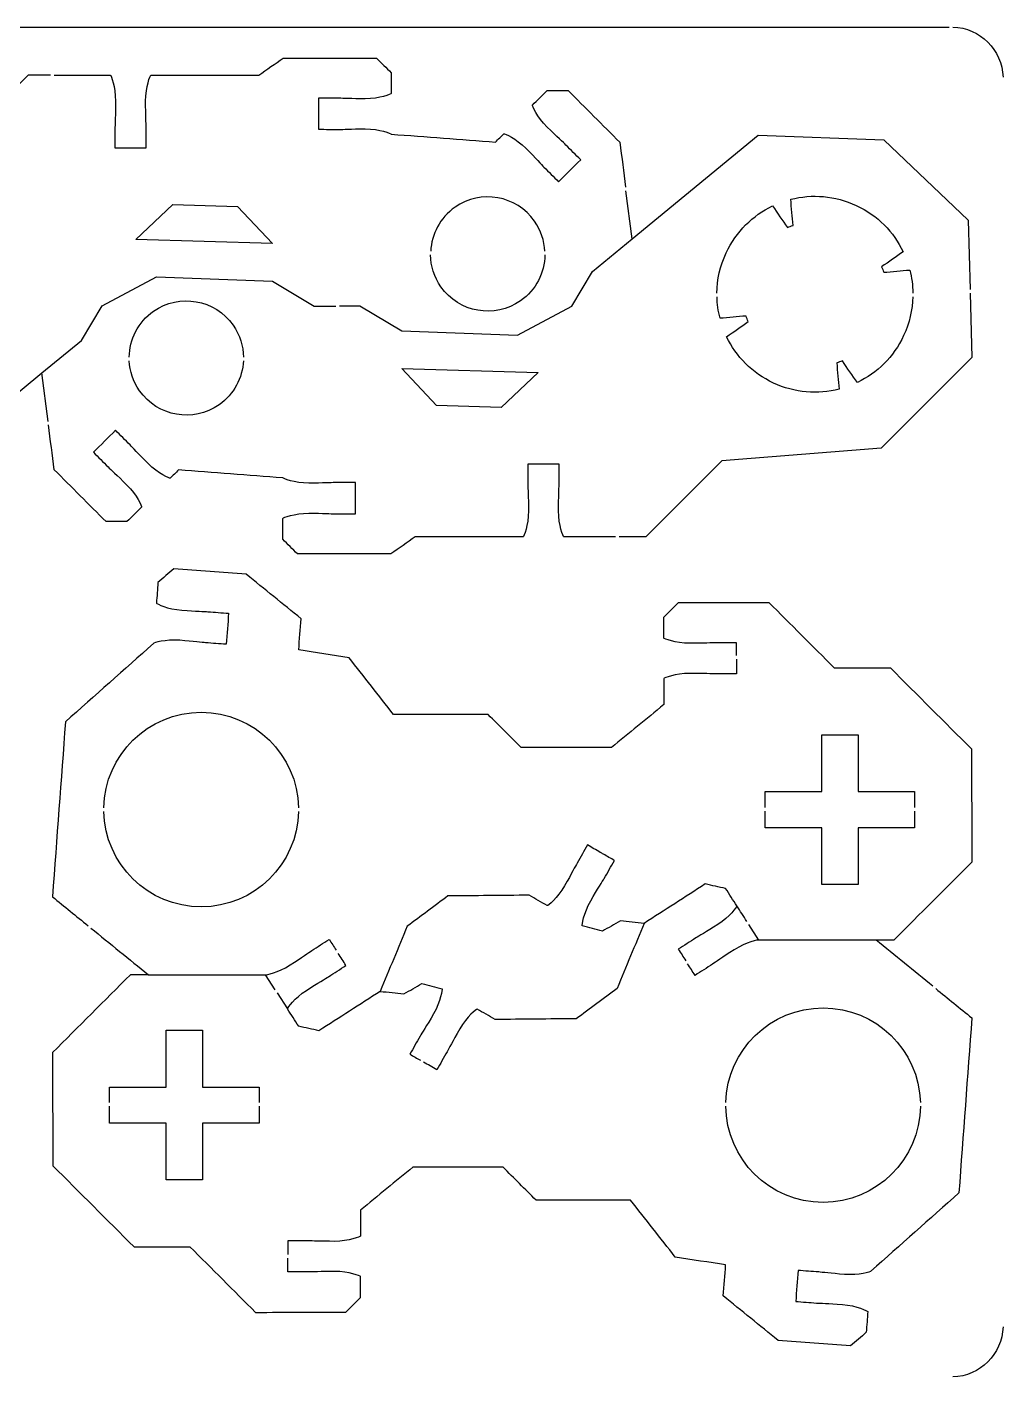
# Model space of a CAD drawing. Extents: x 0 to 680, y 0 to 410.
# Drawn here: x 356 to 450, y 140 to 270 of the extents above; entities that cross this region are included whole.
import ezdxf

# ---------------------------------------------------------------- set-up
doc = ezdxf.new("R2010")
doc.units = 0
doc.header["$MEASUREMENT"] = 0
doc.layers.add('DEFAULT', color=18, linetype='CONTINUOUS')

msp = doc.modelspace()

# ---------------------------------------------------------------- linework, layer by layer
at = {"layer": 'DEFAULT', "color": 1}
for points in [[(235.18, 270), (444.82, 270)], [(358.29, 265.37), (356.13, 265.37), (348.81, 258.06), (333.47, 256.83), (324.74, 248.1), (324.91, 241.88)], [(414.28, 249.59), (426.42, 259.6), (438.52, 259.15), (446.64, 251.4), (446.82, 244.73)], [(386.12, 243.14), (388.08, 243.14), (392.1, 240.73), (403.24, 240.34), (408.49, 243.13), (410.48, 246.46), (414.28, 249.59), (413.69, 254.24)], [(324.92, 241.53), (325.11, 234.87), (333.22, 227.13), (345.32, 226.67), (357.46, 236.69), (361.25, 239.81), (363.25, 243.14), (368.5, 245.93), (379.64, 245.54), (383.66, 243.13), (385.77, 243.13)], [(446.83, 244.38), (447, 238.17), (438.27, 229.44), (422.93, 228.22), (415.62, 220.9), (413.04, 220.9)], [(358.05, 232.03), (357.46, 236.69)], [(427.1, 194.84), (427.1, 196.39), (432.55, 196.39), (432.55, 201.84), (436.05, 201.84), (436.05, 196.39), (441.49, 196.39), (441.49, 194.84)], [(441.49, 194.49), (441.49, 192.89), (436.05, 192.89), (436.05, 187.44), (432.55, 187.44), (432.55, 192.89), (427.1, 192.89), (427.1, 194.49)], [(426.48, 182.08), (425.52, 183.59)], [(379.91, 177.3), (378.98, 178.74)], [(380.1, 177.01), (381.1, 175.46), (381.1, 175.46)], [(363.97, 166.43), (363.97, 167.93), (369.42, 167.93), (369.42, 173.39), (372.92, 173.39), (372.92, 167.93), (378.37, 167.93), (378.37, 166.43)], [(378.37, 166.08), (378.37, 164.44), (372.92, 164.44), (372.92, 158.99), (369.42, 158.99), (369.42, 164.44), (363.97, 164.44), (363.97, 166.08)]]:
    msp.add_lwpolyline(points, dxfattribs=at)
for points in [[(366.5, 249.55), (370.06, 252.9), (376.29, 252.71), (379.64, 249.16)], [(405.25, 236.72), (401.68, 233.37), (395.45, 233.56), (392.1, 237.12)]]:
    msp.add_lwpolyline(points, close=True, dxfattribs=at)
for points in [[(445.17, 270), (447.8, 269.91), (449.91, 267.8), (450, 265.18)], [(450, 144.83), (449.9, 142.2), (447.8, 140.1), (445.17, 140.01)]]:
    msp.add_open_spline(points, degree=3, dxfattribs=at)
for points, knots in [([(358.64, 265.37), (360.44, 265.37), (362.24, 265.37), (364.04, 265.37), (364.09, 265.37), (364.54, 264.25), (364.54, 262.87), (364.54, 261.48), (364.49, 260.71), (364.49, 260.37), (364.49, 259.7), (364.49, 259.03), (364.49, 258.37), (365.49, 258.37), (366.49, 258.37), (367.49, 258.37), (367.49, 259.03), (367.49, 259.7), (367.49, 260.37), (367.49, 260.71), (367.44, 261.48), (367.44, 262.87), (367.44, 264.25), (367.89, 265.36), (367.94, 265.36), (371.41, 265.36), (374.87, 265.36), (378.34, 265.36), (379.12, 265.91), (379.9, 266.46), (380.68, 267), (383.68, 267), (386.68, 267), (389.68, 267), (390.15, 266.53), (390.62, 266.06), (391.09, 265.59), (391.09, 264.92), (391.09, 264.25), (391.09, 263.59), (391.09, 263.53), (389.97, 263.09), (388.59, 263.09), (387.21, 263.09), (386.43, 263.14), (386.09, 263.14), (385.43, 263.14), (384.76, 263.14), (384.09, 263.15), (384.09, 262.15), (384.09, 261.15), (384.09, 260.15), (384.76, 260.15), (385.42, 260.14), (386.09, 260.14), (386.43, 260.14), (387.2, 260.19), (388.59, 260.19), (389.97, 260.19), (391.09, 259.74), (391.09, 259.68), (394.44, 259.43), (397.79, 259.18), (401.13, 258.92), (401.4, 259.19), (401.67, 259.46), (401.93, 259.72), (401.99, 259.76), (403.09, 259.28), (404.06, 258.32), (405.04, 257.34), (405.55, 256.75), (405.79, 256.51), (406.26, 256.04), (406.73, 255.57), (407.21, 255.1), (407.91, 255.81), (408.62, 256.52), (409.33, 257.22), (408.85, 257.69), (408.38, 258.16), (407.91, 258.63), (407.67, 258.88), (407.08, 259.39), (406.11, 260.37), (405.13, 261.34), (404.65, 262.45), (404.69, 262.49), (405.16, 262.96), (405.64, 263.43), (406.11, 263.9), (406.77, 263.9), (407.44, 263.9), (408.11, 263.9), (409.77, 262.23), (411.44, 260.57), (413.1, 258.9), (413.29, 257.46), (413.47, 256.03), (413.65, 254.59)], [0, 0, 0, 0, 15.3, 15.3, 15.3, 16.3, 16.3, 16.3, 17.3, 17.3, 17.3, 22.96, 22.96, 22.96, 31.46, 31.46, 31.46, 37.120009, 37.120009, 37.120009, 38.120009, 38.120009, 38.120009, 39.120009, 39.120009, 39.120009, 68.590009, 68.590009, 68.590009, 76.690577, 76.690577, 76.690577, 102.201577, 102.201577, 102.201577, 107.865506, 107.865506, 107.865506, 113.535506, 113.535506, 113.535506, 114.535506, 114.535506, 114.535506, 115.535506, 115.535506, 115.535506, 121.205542, 121.205542, 121.205542, 129.705542, 129.705542, 129.705542, 135.364551, 135.364551, 135.364551, 136.364551, 136.364551, 136.364551, 137.364551, 137.364551, 137.364551, 165.925589, 165.925589, 165.925589, 169.12879, 169.12879, 169.12879, 170.12879, 170.12879, 170.12879, 171.12879, 171.12879, 171.12879, 176.79272, 176.79272, 176.79272, 185.292143, 185.292143, 185.292143, 190.963157, 190.963157, 190.963157, 191.963157, 191.963157, 191.963157, 192.963157, 192.963157, 192.963157, 198.627087, 198.627087, 198.627087, 204.297096, 204.297096, 204.297096, 224.336502, 224.336502, 224.336502, 236.663079, 236.663079, 236.663079, 236.663079]), ([(405.88, 248.41), (405.83, 249.41), (405.51, 250.41), (404.89, 251.3), (403.15, 253.78), (399.72, 254.39), (397.23, 252.65), (395.78, 251.63), (394.97, 250.05), (394.89, 248.41)], [0, 0, 0, 0, 1, 1, 1, 2, 2, 2, 3, 3, 3, 3]), ([(422.45, 244.38), (422.47, 245.68), (422.75, 247), (423.34, 248.26), (424.3, 250.31), (425.9, 251.86), (427.8, 252.77), (428.28, 252.08), (428.76, 251.39), (429.24, 250.7), (429.42, 250.76), (429.6, 250.83), (429.78, 250.89), (429.71, 251.73), (429.63, 252.57), (429.56, 253.41), (431.6, 253.93), (433.82, 253.78), (435.87, 252.82), (437.93, 251.86), (439.47, 250.26), (440.38, 248.36), (439.69, 247.88), (439, 247.4), (438.31, 246.91), (438.38, 246.74), (438.44, 246.56), (438.51, 246.38), (439.35, 246.45), (440.19, 246.53), (441.02, 246.6), (441.21, 245.88), (441.31, 245.13), (441.32, 244.38)], [0, 0, 0, 0, 1, 1, 1, 2, 2, 2, 9.151322, 9.151322, 9.151322, 10.768709, 10.768709, 10.768709, 17.916527, 17.916527, 17.916527, 18.916527, 18.916527, 18.916527, 19.916527, 19.916527, 19.916527, 27.069241, 27.069241, 27.069241, 28.686028, 28.686028, 28.686028, 35.843807, 35.843807, 35.843807, 36.843807, 36.843807, 36.843807, 36.843807]), ([(405.88, 248.06), (405.86, 246.35), (405.04, 244.69), (403.54, 243.64), (401.05, 241.89), (397.62, 242.5), (395.88, 244.98), (395.22, 245.92), (394.89, 247), (394.88, 248.06)], [0, 0, 0, 0, 1, 1, 1, 2, 2, 2, 3, 3, 3, 3]), ([(365.86, 238.2), (365.88, 239.91), (366.7, 241.58), (368.2, 242.64), (370.69, 244.38), (374.13, 243.78), (375.87, 241.29), (376.52, 240.35), (376.85, 239.27), (376.86, 238.2)], [0, 0, 0, 0, 1, 1, 1, 2, 2, 2, 3, 3, 3, 3]), ([(441.31, 244.03), (441.28, 242.77), (441, 241.5), (440.43, 240.28), (439.47, 238.23), (437.87, 236.68), (435.98, 235.77), (435.49, 236.46), (435.01, 237.15), (434.53, 237.85), (434.35, 237.78), (434.17, 237.72), (433.99, 237.65), (434.06, 236.81), (434.13, 235.97), (434.21, 235.12), (432.17, 234.61), (429.95, 234.77), (427.89, 235.72), (425.84, 236.68), (424.29, 238.29), (423.38, 240.18), (424.08, 240.67), (424.77, 241.15), (425.46, 241.63), (425.39, 241.81), (425.32, 241.99), (425.26, 242.17), (424.42, 242.1), (423.58, 242.03), (422.75, 241.95), (422.57, 242.63), (422.47, 243.33), (422.46, 244.03)], [0, 0, 0, 0, 1, 1, 1, 2, 2, 2, 9.195565, 9.195565, 9.195565, 10.824829, 10.824829, 10.824829, 18.012492, 18.012492, 18.012492, 19.012492, 19.012492, 19.012492, 20.012492, 20.012492, 20.012492, 27.178314, 27.178314, 27.178314, 28.79819, 28.79819, 28.79819, 35.945269, 35.945269, 35.945269, 36.945269, 36.945269, 36.945269, 36.945269]), ([(376.85, 237.86), (376.77, 236.22), (375.96, 234.64), (374.51, 233.63), (372.02, 231.88), (368.59, 232.49), (366.85, 234.98), (366.23, 235.86), (365.91, 236.86), (365.86, 237.86)], [0, 0, 0, 0, 1, 1, 1, 2, 2, 2, 3, 3, 3, 3]), ([(412.69, 220.9), (411.03, 220.9), (409.37, 220.9), (407.7, 220.9), (407.65, 220.9), (407.2, 222.02), (407.2, 223.41), (407.2, 224.79), (407.25, 225.56), (407.25, 225.9), (407.25, 226.57), (407.25, 227.24), (407.25, 227.9), (406.25, 227.9), (405.25, 227.9), (404.25, 227.9), (404.25, 227.23), (404.25, 226.57), (404.25, 225.9), (404.25, 225.56), (404.3, 224.79), (404.3, 223.41), (404.3, 222.02), (403.86, 220.9), (403.8, 220.9), (400.33, 220.91), (396.87, 220.91), (393.4, 220.91), (392.62, 220.36), (391.84, 219.81), (391.06, 219.27), (388.06, 219.27), (385.06, 219.27), (382.06, 219.27), (381.59, 219.74), (381.12, 220.21), (380.65, 220.68), (380.65, 221.35), (380.65, 222.02), (380.65, 222.69), (380.65, 222.74), (381.77, 223.18), (383.15, 223.18), (384.53, 223.18), (385.31, 223.13), (385.65, 223.13), (386.31, 223.13), (386.98, 223.13), (387.65, 223.13), (387.65, 224.13), (387.65, 225.13), (387.65, 226.13), (386.98, 226.13), (386.32, 226.13), (385.66, 226.13), (385.31, 226.13), (384.54, 226.08), (383.15, 226.08), (381.77, 226.09), (380.65, 226.53), (380.65, 226.59), (377.3, 226.84), (373.95, 227.1), (370.61, 227.35), (370.34, 227.08), (370.07, 226.82), (369.81, 226.55), (369.76, 226.51), (368.66, 226.99), (367.68, 227.96), (366.7, 228.94), (366.19, 229.52), (365.95, 229.76), (365.48, 230.23), (365.01, 230.7), (364.53, 231.17), (363.83, 230.46), (363.12, 229.76), (362.41, 229.05), (362.89, 228.58), (363.36, 228.11), (363.83, 227.64), (364.07, 227.4), (364.66, 226.88), (365.63, 225.9), (366.61, 224.93), (367.09, 223.82), (367.05, 223.78), (366.58, 223.31), (366.11, 222.84), (365.64, 222.37), (364.97, 222.37), (364.3, 222.37), (363.63, 222.37), (361.97, 224.04), (360.3, 225.7), (358.64, 227.37), (358.45, 228.81), (358.27, 230.24), (358.09, 231.68)], [0, 0, 0, 0, 14.14, 14.14, 14.14, 15.14, 15.14, 15.14, 16.14, 16.14, 16.14, 21.81, 21.81, 21.81, 30.310006, 30.310006, 30.310006, 35.970015, 35.970015, 35.970015, 36.970015, 36.970015, 36.970015, 37.970015, 37.970015, 37.970015, 67.440016, 67.440016, 67.440016, 75.546316, 75.546316, 75.546316, 101.057316, 101.057316, 101.057316, 106.721246, 106.721246, 106.721246, 112.401246, 112.401246, 112.401246, 113.401246, 113.401246, 113.401246, 114.401246, 114.401246, 114.401246, 120.071255, 120.071255, 120.071255, 128.561255, 128.561255, 128.561255, 134.210264, 134.210264, 134.210264, 135.210264, 135.210264, 135.210264, 136.210264, 136.210264, 136.210264, 164.771302, 164.771302, 164.771302, 167.974504, 167.974504, 167.974504, 168.974504, 168.974504, 168.974504, 169.974504, 169.974504, 169.974504, 175.630667, 175.630667, 175.630667, 184.123022, 184.123022, 184.123022, 189.793327, 189.793327, 189.793327, 190.793327, 190.793327, 190.793327, 191.793327, 191.793327, 191.793327, 197.457257, 197.457257, 197.457257, 203.127257, 203.127257, 203.127257, 223.173735, 223.173735, 223.173735, 235.490391, 235.490391, 235.490391, 235.490391]), ([(424.33, 209.13), (424.33, 208.66), (424.33, 208.19), (424.33, 207.71), (423.66, 207.71), (423, 207.71), (422.33, 207.71), (421.99, 207.71), (421.22, 207.76), (419.83, 207.76), (418.45, 207.76), (417.33, 207.31), (417.33, 207.25), (417.33, 206.42), (417.33, 205.58), (417.33, 204.75), (415.65, 203.37), (413.97, 201.99), (412.29, 200.62), (409.39, 200.62), (406.5, 200.62), (403.61, 200.62), (402.55, 201.67), (401.49, 202.73), (400.43, 203.79), (397.4, 203.79), (394.36, 203.79), (391.32, 203.79), (389.89, 205.62), (388.46, 207.45), (387.03, 209.27), (385.41, 209.52), (383.8, 209.78), (382.18, 210.03), (382.26, 211.03), (382.33, 212.02), (382.41, 213.02), (380.65, 214.45), (378.89, 215.87), (377.13, 217.3), (374.8, 217.47), (372.48, 217.65), (370.15, 217.82), (369.64, 217.39), (369.14, 216.95), (368.63, 216.52), (368.58, 215.85), (368.53, 215.19), (368.48, 214.53), (368.48, 214.47), (369.56, 213.94), (370.94, 213.84), (372.32, 213.73), (373.1, 213.73), (373.43, 213.7), (374.1, 213.65), (374.76, 213.6), (375.43, 213.55), (375.35, 212.55), (375.28, 211.56), (375.2, 210.56), (374.54, 210.61), (373.88, 210.66), (373.21, 210.71), (372.87, 210.73), (372.1, 210.84), (370.72, 210.95), (369.34, 211.05), (368.19, 210.69), (368.19, 210.63), (365.37, 208.12), (362.54, 205.61), (359.72, 203.1), (359.3, 197.49), (358.88, 191.87), (358.47, 186.25), (359.61, 185.32), (360.76, 184.39), (361.9, 183.46)], [0, 0, 0, 0, 4.01, 4.01, 4.01, 9.67, 9.67, 9.67, 10.67, 10.67, 10.67, 11.67, 11.67, 11.67, 18.76, 18.76, 18.76, 37.256878, 37.256878, 37.256878, 61.856878, 61.856878, 61.856878, 74.5848, 74.5848, 74.5848, 100.4048, 100.4048, 100.4048, 120.143101, 120.143101, 120.143101, 134.058635, 134.058635, 134.058635, 142.56351, 142.56351, 142.56351, 161.824748, 161.824748, 161.824748, 181.661542, 181.661542, 181.661542, 187.334284, 187.334284, 187.334284, 193.000699, 193.000699, 193.000699, 194.000699, 194.000699, 194.000699, 195.000699, 195.000699, 195.000699, 200.667286, 200.667286, 200.667286, 209.161431, 209.161431, 209.161431, 214.817048, 214.817048, 214.817048, 215.817048, 215.817048, 215.817048, 216.817048, 216.817048, 216.817048, 248.93987, 248.93987, 248.93987, 296.841596, 296.841596, 296.841596, 309.395241, 309.395241, 309.395241, 309.395241]), ([(424.33, 209.48), (424.33, 209.89), (424.33, 210.3), (424.33, 210.71), (423.66, 210.71), (423, 210.71), (422.33, 210.71), (421.99, 210.71), (421.21, 210.66), (419.83, 210.66), (418.45, 210.66), (417.33, 211.11), (417.33, 211.16), (417.33, 211.83), (417.33, 212.49), (417.33, 213.16), (417.8, 213.63), (418.27, 214.1), (418.75, 214.57), (421.65, 214.58), (424.55, 214.59), (427.45, 214.6), (429.55, 212.49), (431.65, 210.39), (433.75, 208.29), (435.55, 208.29), (437.35, 208.29), (439.15, 208.29), (441.75, 205.69), (444.36, 203.08), (446.96, 200.48), (446.97, 196.85), (446.99, 193.22), (447, 189.59), (444.5, 187.09), (442, 184.59), (439.5, 182.08), (438.92, 182.08), (438.35, 182.08), (437.77, 182.08)], [0, 0, 0, 0, 3.5, 3.5, 3.5, 9.170009, 9.170009, 9.170009, 10.170009, 10.170009, 10.170009, 11.170009, 11.170009, 11.170009, 16.840009, 16.840009, 16.840009, 22.503939, 22.503939, 22.503939, 47.164038, 47.164038, 47.164038, 72.450176, 72.450176, 72.450176, 87.750176, 87.750176, 87.750176, 119.060865, 119.060865, 119.060865, 149.931061, 149.931061, 149.931061, 180.011383, 180.011383, 180.011383, 184.901383, 184.901383, 184.901383, 184.901383]), ([(363.42, 194.82), (363.51, 199.91), (367.67, 204.01), (372.79, 204.01), (377.9, 204.01), (382.06, 199.91), (382.16, 194.82)], [0, 0, 0, 0, 1, 1, 1, 2, 2, 2, 2]), ([(382.16, 194.47), (382.06, 189.37), (377.9, 185.28), (372.79, 185.28), (367.68, 185.28), (363.51, 189.37), (363.42, 194.47)], [0, 0, 0, 0, 1, 1, 1, 2, 2, 2, 2]), ([(425.33, 183.88), (425.01, 184.38), (424.69, 184.87), (424.37, 185.37), (424.01, 185.93), (423.65, 186.49), (423.29, 187.05), (422.63, 187.19), (421.98, 187.33), (421.33, 187.48), (419.37, 186.21), (417.4, 184.95), (415.44, 183.69), (414.68, 183.77), (413.92, 183.85), (413.15, 183.93), (412.58, 183.6), (412, 183.26), (411.42, 182.93), (410.78, 183.1), (410.13, 183.27), (409.49, 183.45), (409.44, 183.47), (409.61, 184.66), (410.3, 185.86), (410.99, 187.06), (411.42, 187.71), (411.59, 188.01), (411.92, 188.58), (412.25, 189.16), (412.59, 189.74), (412.23, 189.94), (411.88, 190.15), (411.52, 190.35), (411.42, 190.41), (411.32, 190.47), (411.22, 190.52), (410.81, 190.76), (410.4, 191), (409.99, 191.24), (409.66, 190.66), (409.33, 190.08), (408.99, 189.5), (408.82, 189.21), (408.48, 188.51), (407.78, 187.31), (407.1, 186.12), (406.15, 185.37), (406.11, 185.4), (405.53, 185.73), (404.95, 186.06), (404.37, 186.4), (401.77, 186.37), (399.16, 186.35), (396.55, 186.33), (395.24, 185.35), (393.93, 184.38), (392.63, 183.41), (391.76, 181.32), (390.89, 179.23), (390.03, 177.14), (388.06, 175.87), (386.1, 174.61), (384.13, 173.35), (383.48, 173.49), (382.83, 173.64), (382.18, 173.78), (381.82, 174.34), (381.46, 174.9), (381.1, 175.46), (381.1, 175.55), (381.79, 176.5), (382.92, 177.24), (384.09, 177.99), (384.77, 178.36), (385.06, 178.55), (385.62, 178.91), (386.17, 179.27), (386.73, 179.63), (386.48, 180.02), (386.23, 180.41), (385.98, 180.8)], [0, 0, 0, 0, 5.016815, 5.016815, 5.016815, 10.689363, 10.689363, 10.689363, 16.357838, 16.357838, 16.357838, 36.202444, 36.202444, 36.202444, 42.716989, 42.716989, 42.716989, 48.384175, 48.384175, 48.384175, 54.05533, 54.05533, 54.05533, 55.05533, 55.05533, 55.05533, 56.05533, 56.05533, 56.05533, 61.70886, 61.70886, 61.70886, 65.185597, 65.185597, 65.185597, 66.175395, 66.175395, 66.175395, 70.207826, 70.207826, 70.207826, 75.870025, 75.870025, 75.870025, 76.870025, 76.870025, 76.870025, 77.870025, 77.870025, 77.870025, 83.537212, 83.537212, 83.537212, 105.708114, 105.708114, 105.708114, 119.568291, 119.568291, 119.568291, 138.824484, 138.824484, 138.824484, 158.669091, 158.669091, 158.669091, 164.337565, 164.337565, 164.337565, 170.020113, 170.020113, 170.020113, 171.020113, 171.020113, 171.020113, 172.020113, 172.020113, 172.020113, 177.678841, 177.678841, 177.678841, 181.628777, 181.628777, 181.628777, 181.628777]), ([(424.37, 185.37), (424.37, 185.27), (423.67, 184.32), (422.54, 183.59), (421.38, 182.84), (420.7, 182.47), (420.41, 182.28), (419.85, 181.92), (419.29, 181.56), (418.73, 181.2), (418.97, 180.83), (419.21, 180.46), (419.45, 180.09)], [0, 0, 0, 0, 1.000877, 1.000877, 1.000877, 2.001753, 2.001753, 2.001753, 7.665984, 7.665984, 7.665984, 11.415881, 11.415881, 11.415881, 11.415881]), ([(415.44, 183.69), (414.57, 181.6), (413.71, 179.51), (412.84, 177.42), (411.53, 176.45), (410.22, 175.47), (408.91, 174.5), (406.31, 174.48), (403.7, 174.46), (401.09, 174.43), (400.52, 174.77), (399.94, 175.1), (399.36, 175.43), (399.32, 175.46), (398.37, 174.71), (397.68, 173.52), (396.99, 172.32), (396.64, 171.62), (396.47, 171.33), (396.14, 170.75), (395.81, 170.17), (395.48, 169.59), (395.05, 169.84), (394.63, 170.08), (394.21, 170.33)], [0, 0, 0, 0, 19.256194, 19.256194, 19.256194, 33.116371, 33.116371, 33.116371, 55.287273, 55.287273, 55.287273, 60.954459, 60.954459, 60.954459, 61.954459, 61.954459, 61.954459, 62.954459, 62.954459, 62.954459, 68.617156, 68.617156, 68.617156, 72.773982, 72.773982, 72.773982, 72.773982]), ([(362.17, 183.24), (364.01, 181.74), (365.85, 180.24), (367.7, 178.74), (371.46, 178.74), (375.22, 178.74), (378.98, 178.74), (379.01, 178.7), (380.19, 178.93), (381.35, 179.68), (382.52, 180.42), (383.15, 180.89), (383.43, 181.07), (383.99, 181.43), (384.55, 181.79), (385.11, 182.15), (385.34, 181.8), (385.56, 181.45), (385.79, 181.1)], [0, 0, 0, 0, 20.187699, 20.187699, 20.187699, 52.187699, 52.187699, 52.187699, 53.187699, 53.187699, 53.187699, 54.187699, 54.187699, 54.187699, 59.851841, 59.851841, 59.851841, 63.405219, 63.405219, 63.405219, 63.405219]), ([(443.25, 177.63), (441.42, 179.11), (439.6, 180.6), (437.77, 182.08), (434.01, 182.08), (430.24, 182.08), (426.48, 182.08), (426.46, 182.13), (425.27, 181.9), (424.11, 181.15), (422.95, 180.41), (422.32, 179.94), (422.03, 179.76), (421.47, 179.4), (420.91, 179.04), (420.35, 178.68), (420.11, 179.05), (419.87, 179.42), (419.63, 179.8)], [0, 0, 0, 0, 20.017437, 20.017437, 20.017437, 52.017437, 52.017437, 52.017437, 53.017437, 53.017437, 53.017437, 54.017437, 54.017437, 54.017437, 59.681878, 59.681878, 59.681878, 63.451018, 63.451018, 63.451018, 63.451018]), ([(367.7, 178.74), (367.12, 178.74), (366.55, 178.74), (365.97, 178.74), (363.47, 176.24), (360.97, 173.74), (358.47, 171.24), (358.48, 167.61), (358.49, 163.98), (358.51, 160.35), (361.11, 157.75), (363.71, 155.14), (366.32, 152.54), (368.11, 152.54), (369.91, 152.54), (371.71, 152.54), (373.82, 150.44), (375.92, 148.33), (378.02, 146.23), (380.92, 146.24), (383.82, 146.25), (386.72, 146.26), (387.19, 146.73), (387.66, 147.2), (388.14, 147.67), (388.14, 148.33), (388.14, 149), (388.14, 149.67), (388.14, 149.72), (387.01, 150.17), (385.64, 150.17), (384.25, 150.17), (383.48, 150.12), (383.14, 150.12), (382.47, 150.12), (381.8, 150.12), (381.14, 150.12), (381.14, 150.56), (381.14, 151), (381.14, 151.44)], [0, 0, 0, 0, 4.889, 4.889, 4.889, 34.969323, 34.969323, 34.969323, 65.839518, 65.839518, 65.839518, 97.150207, 97.150207, 97.150207, 112.450207, 112.450207, 112.450207, 137.736345, 137.736345, 137.736345, 162.396445, 162.396445, 162.396445, 168.061082, 168.061082, 168.061082, 173.730082, 173.730082, 173.730082, 174.730082, 174.730082, 174.730082, 175.730082, 175.730082, 175.730082, 181.400091, 181.400091, 181.400091, 185.160091, 185.160091, 185.160091, 185.160091]), ([(443.52, 177.41), (444.68, 176.46), (445.84, 175.52), (447, 174.58), (446.58, 168.96), (446.16, 163.34), (445.75, 157.73), (442.92, 155.22), (440.1, 152.71), (437.28, 150.2), (437.27, 150.14), (436.12, 149.78), (434.75, 149.88), (433.37, 149.99), (432.6, 150.09), (432.25, 150.12), (431.59, 150.17), (430.93, 150.22), (430.26, 150.27), (430.19, 149.27), (430.11, 148.28), (430.04, 147.28), (430.7, 147.23), (431.37, 147.18), (432.03, 147.13), (432.37, 147.1), (433.15, 147.1), (434.53, 146.99), (435.9, 146.88), (436.98, 146.36), (436.98, 146.3), (436.93, 145.64), (436.88, 144.97), (436.83, 144.31), (436.33, 143.87), (435.82, 143.44), (435.32, 143), (432.99, 143.18), (430.66, 143.36), (428.34, 143.53), (426.58, 144.96), (424.82, 146.38), (423.06, 147.81), (423.13, 148.81), (423.21, 149.8), (423.29, 150.8), (421.67, 151.05), (420.05, 151.3), (418.44, 151.56), (417, 153.38), (415.57, 155.21), (414.14, 157.04), (411.11, 157.04), (408.07, 157.04), (405.03, 157.04), (403.97, 158.1), (402.92, 159.15), (401.86, 160.21), (398.97, 160.21), (396.07, 160.21), (393.18, 160.21), (391.5, 158.83), (389.81, 157.46), (388.13, 156.08), (388.13, 155.24), (388.13, 154.41), (388.13, 153.58), (388.13, 153.52), (387.01, 153.07), (385.63, 153.07), (384.25, 153.07), (383.47, 153.12), (383.13, 153.11), (382.47, 153.11), (381.8, 153.11), (381.14, 153.11), (381.14, 152.67), (381.14, 152.23), (381.14, 151.79)], [0, 0, 0, 0, 12.701451, 12.701451, 12.701451, 60.604175, 60.604175, 60.604175, 92.726997, 92.726997, 92.726997, 93.726997, 93.726997, 93.726997, 94.726997, 94.726997, 94.726997, 100.381616, 100.381616, 100.381616, 108.875837, 108.875837, 108.875837, 114.541426, 114.541426, 114.541426, 115.541426, 115.541426, 115.541426, 116.541426, 116.541426, 116.541426, 122.206692, 122.206692, 122.206692, 127.880192, 127.880192, 127.880192, 147.715989, 147.715989, 147.715989, 166.978005, 166.978005, 166.978005, 175.481883, 175.481883, 175.481883, 189.397571, 189.397571, 189.397571, 209.135871, 209.135871, 209.135871, 234.955871, 234.955871, 234.955871, 247.683793, 247.683793, 247.683793, 272.283793, 272.283793, 272.283793, 290.781305, 290.781305, 290.781305, 297.870305, 297.870305, 297.870305, 298.870305, 298.870305, 298.870305, 299.870305, 299.870305, 299.870305, 305.530305, 305.530305, 305.530305, 309.280305, 309.280305, 309.280305, 309.280305]), ([(390.03, 177.14), (390.79, 177.06), (391.55, 176.98), (392.31, 176.9), (392.89, 177.23), (393.47, 177.56), (394.04, 177.9), (394.69, 177.73), (395.33, 177.55), (395.98, 177.38), (396.03, 177.35), (395.85, 176.17), (395.17, 174.97), (394.47, 173.77), (394.04, 173.12), (393.87, 172.82), (393.54, 172.24), (393.21, 171.67), (392.88, 171.09), (393.22, 170.9), (393.56, 170.7), (393.9, 170.5)], [0, 0, 0, 0, 6.51554, 6.51554, 6.51554, 12.182726, 12.182726, 12.182726, 17.852915, 17.852915, 17.852915, 18.852915, 18.852915, 18.852915, 19.852915, 19.852915, 19.852915, 25.505578, 25.505578, 25.505578, 28.852054, 28.852054, 28.852054, 28.852054]), ([(423.31, 166.45), (423.45, 171.5), (427.59, 175.55), (432.68, 175.55), (437.76, 175.55), (441.9, 171.5), (442.04, 166.45)], [0, 0, 0, 0, 1, 1, 1, 2, 2, 2, 2]), ([(442.04, 166.1), (442, 160.97), (437.82, 156.82), (432.68, 156.82), (427.53, 156.82), (423.35, 160.97), (423.31, 166.1)], [0, 0, 0, 0, 1, 1, 1, 2, 2, 2, 2])]:
    msp.add_open_spline(points, degree=3, knots=knots, dxfattribs=at)

doc.saveas('drawing.dxf')
